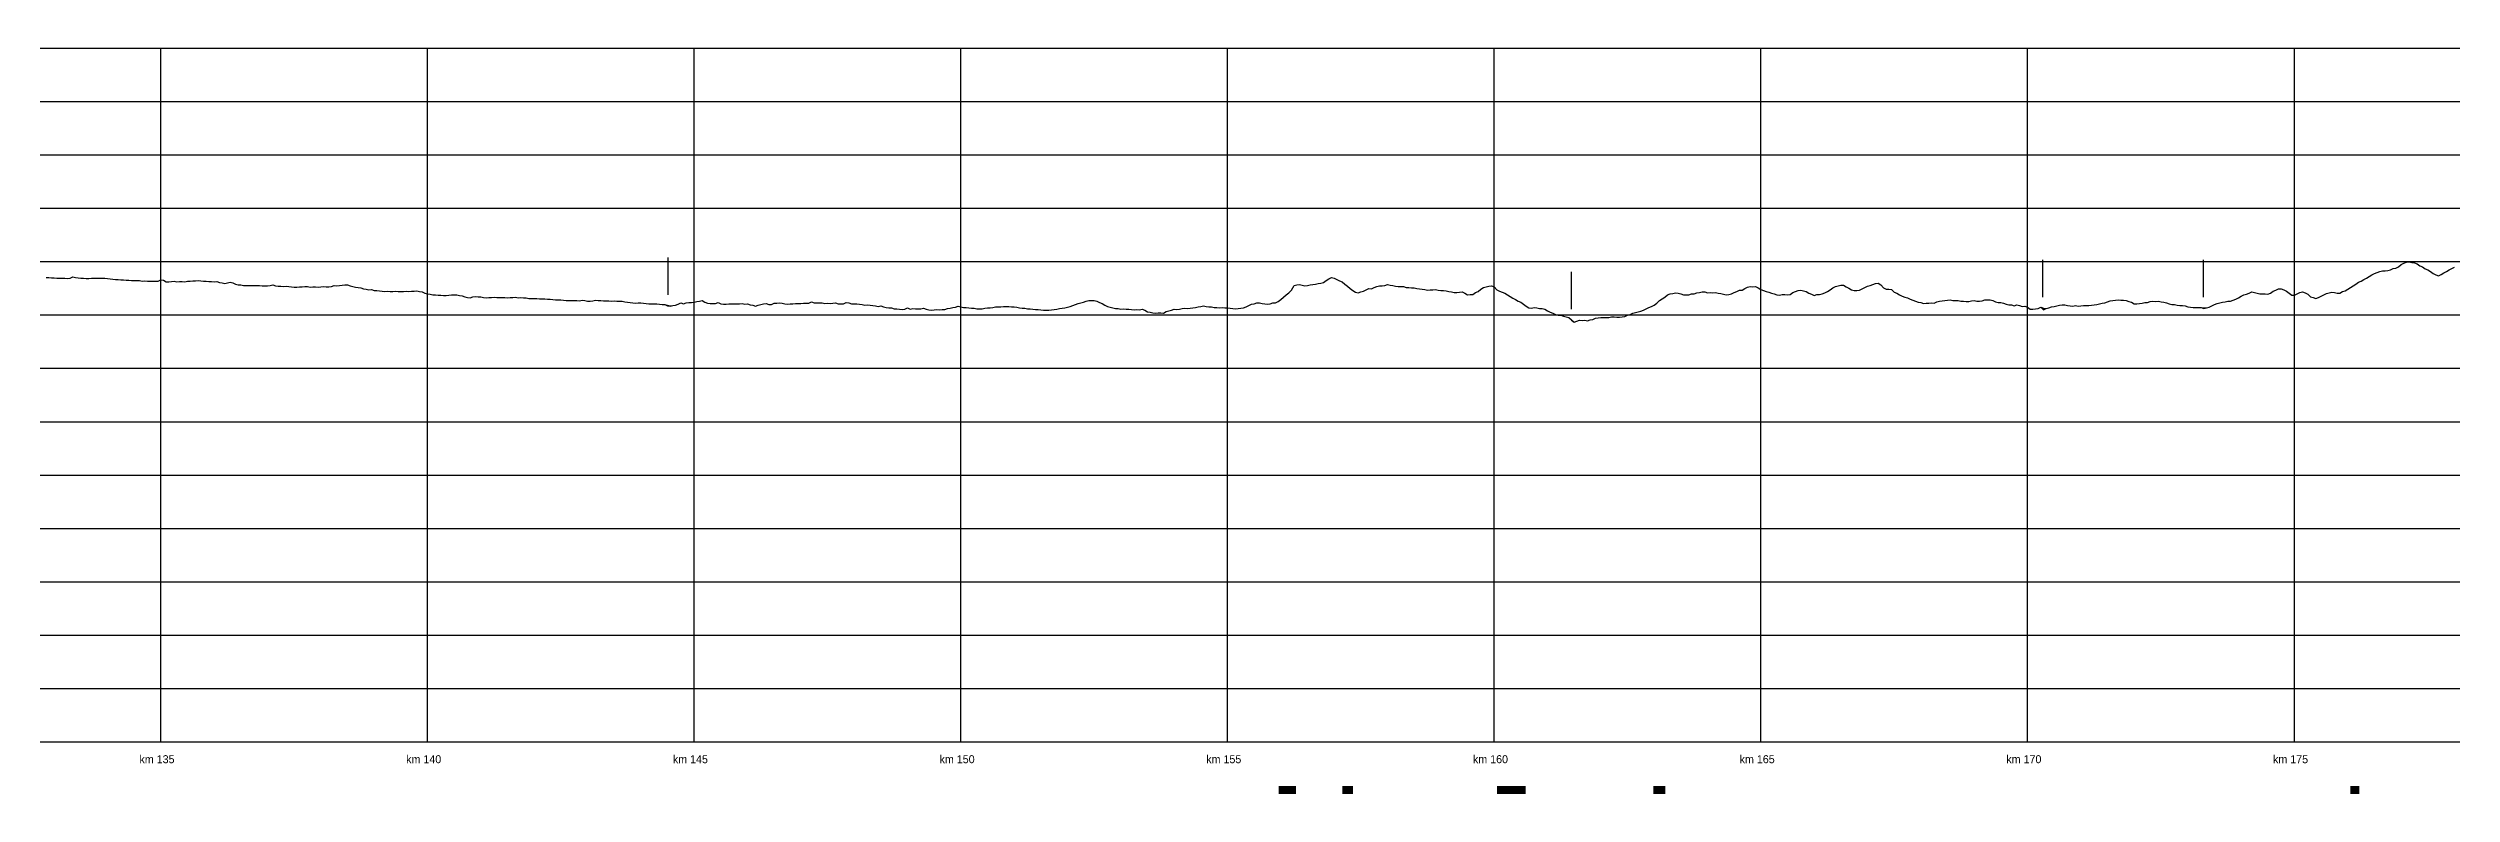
# Model space of a CAD drawing. Header units: metres. Extents: x -1496 to 355940, y -975 to 14163.
# Drawn here: x 132887 to 177954, y -975 to 13000 of the extents above; entities that cross this region are included whole.
import ezdxf

# ---------------------------------------------------------------- set-up
doc = ezdxf.new("R2010")
doc.units = ezdxf.units.M
for name, color, linetype in [('BRIDGES', 5, 'Continuous'), ('GRID', 8, 'Continuous'), ('GROUND_CORRECTED', 7, 'Continuous'), ('GROUND_RAW_DEM', 1, 'Continuous'), ('STEEP_6-8', 30, 'Continuous'), ('STEEP_GT8', 1, 'Continuous'), ('TEXT', 7, 'Continuous')]:
    doc.layers.add(name, color=color, linetype=linetype)

msp = doc.modelspace()

# ---------------------------------------------------------------- linework, layer by layer
at = {"layer": 'BRIDGES'}
for p, q in [((144515, 8377), (144515, 9077)), ((170285, 8333), (170285, 9033)), ((173295, 8331), (173295, 9031)), ((161450, 8108), (161450, 8808))]:
    msp.add_line(p, q, dxfattribs=at)
at = {"layer": 'GRID'}
for p, q in [((0, 13000), (352775, 13000)), ((135000, 0), (135000, 13000)), ((140000, 0), (140000, 13000)), ((145000, 0), (145000, 13000)), ((150000, 0), (150000, 13000)), ((155000, 0), (155000, 13000)), ((160000, 0), (160000, 13000)), ((165000, 0), (165000, 13000)), ((170000, 0), (170000, 13000)), ((175000, 0), (175000, 13000)), ((0, 12000), (352775, 12000)), ((0, 11000), (352775, 11000)), ((0, 10000), (352775, 10000)), ((0, 9000), (352775, 9000)), ((0, 8000), (352775, 8000)), ((0, 7000), (352775, 7000)), ((0, 6000), (352775, 6000)), ((0, 5000), (352775, 5000)), ((0, 4000), (352775, 4000)), ((0, 3000), (352775, 3000)), ((0, 2000), (352775, 2000)), ((0, 1000), (352775, 1000)), ((0, 0), (352775, 0))]:
    msp.add_line(p, q, dxfattribs=at)
at = {"layer": 'GROUND_CORRECTED'}
msp.add_lwpolyline([(132850, 8703), (132900, 8702), (132950, 8696), (133000, 8693), (133050, 8690), (133100, 8691), (133150, 8687), (133200, 8688), (133250, 8685), (133300, 8691), (133350, 8716), (133400, 8700), (133450, 8696), (133500, 8687), (133550, 8686), (133600, 8681), (133650, 8685), (133700, 8687), (133750, 8689), (133800, 8692), (133850, 8689), (133900, 8691), (133950, 8687), (134000, 8681), (134050, 8677), (134100, 8672), (134150, 8667), (134200, 8666), (134250, 8659), (134300, 8655), (134350, 8653), (134400, 8649), (134450, 8646), (134500, 8648), (134550, 8646), (134600, 8643), (134650, 8635), (134700, 8636), (134750, 8634), (134800, 8633), (134850, 8631), (134900, 8630), (134950, 8630), (135000, 8656), (135050, 8649), (135100, 8623), (135150, 8619), (135200, 8625), (135250, 8633), (135300, 8619), (135350, 8627), (135400, 8628), (135450, 8622), (135500, 8630), (135550, 8634), (135600, 8636), (135650, 8640), (135700, 8643), (135750, 8638), (135800, 8633), (135850, 8634), (135900, 8629), (135950, 8624), (136000, 8621), (136050, 8625), (136100, 8609), (136150, 8604), (136200, 8590), (136250, 8600), (136300, 8617), (136350, 8602), (136400, 8576), (136450, 8565), (136500, 8564), (136550, 8554), (136600, 8549), (136650, 8549), (136700, 8550), (136750, 8553), (136800, 8549), (136850, 8549), (136900, 8546), (136950, 8546), (137000, 8544), (137050, 8550), (137100, 8565), (137150, 8543), (137200, 8540), (137250, 8539), (137300, 8532), (137350, 8539), (137400, 8533), (137450, 8527), (137500, 8522), (137550, 8522), (137600, 8527), (137650, 8527), (137700, 8535), (137750, 8532), (137800, 8523), (137850, 8525), (137900, 8529), (137950, 8520), (138000, 8524), (138050, 8531), (138100, 8525), (138150, 8528), (138200, 8531), (138250, 8549), (138300, 8545), (138350, 8549), (138400, 8559), (138450, 8562), (138500, 8561), (138550, 8548), (138600, 8535), (138650, 8521), (138700, 8511), (138750, 8505), (138800, 8491), (138850, 8480), (138900, 8471), (138950, 8475), (139000, 8460), (139050, 8456), (139100, 8450), (139150, 8444), (139200, 8440), (139250, 8443), (139300, 8442), (139350, 8439), (139400, 8444), (139450, 8442), (139500, 8441), (139550, 8440), (139600, 8443), (139650, 8442), (139700, 8443), (139750, 8448), (139800, 8454), (139850, 8436), (139900, 8433), (139950, 8411), (140000, 8398), (140050, 8387), (140100, 8378), (140150, 8374), (140200, 8369), (140250, 8370), (140300, 8363), (140350, 8363), (140400, 8370), (140450, 8375), (140500, 8374), (140550, 8374), (140600, 8366), (140650, 8355), (140700, 8340), (140750, 8325), (140800, 8322), (140850, 8340), (140900, 8347), (140950, 8339), (141000, 8341), (141050, 8327), (141100, 8320), (141150, 8327), (141200, 8329), (141250, 8335), (141300, 8326), (141350, 8326), (141400, 8327), (141450, 8328), (141500, 8321), (141550, 8327), (141600, 8327), (141650, 8332), (141700, 8323), (141750, 8327), (141800, 8322), (141850, 8318), (141900, 8309), (141950, 8309), (142000, 8310), (142050, 8305), (142100, 8304), (142150, 8300), (142200, 8299), (142250, 8297), (142300, 8296), (142350, 8288), (142400, 8286), (142450, 8285), (142500, 8285), (142550, 8275), (142600, 8270), (142650, 8270), (142700, 8270), (142750, 8272), (142800, 8268), (142850, 8266), (142900, 8274), (142950, 8272), (143000, 8261), (143050, 8260), (143100, 8267), (143150, 8276), (143200, 8268), (143250, 8269), (143300, 8266), (143350, 8264), (143400, 8265), (143450, 8259), (143500, 8262), (143550, 8257), (143600, 8255), (143650, 8255), (143700, 8245), (143750, 8238), (143800, 8234), (143850, 8229), (143900, 8222), (143950, 8224), (144000, 8227), (144050, 8221), (144100, 8212), (144150, 8210), (144200, 8205), (144250, 8205), (144300, 8205), (144350, 8200), (144400, 8198), (144450, 8193), (144500, 8180), (144550, 8170), (144600, 8175), (144650, 8185), (144700, 8204), (144750, 8227), (144800, 8209), (144850, 8225), (144900, 8234), (144950, 8233), (145000, 8237), (145050, 8252), (145100, 8255), (145150, 8271), (145200, 8242), (145250, 8220), (145300, 8217), (145350, 8216), (145400, 8216), (145450, 8230), (145500, 8208), (145550, 8202), (145600, 8204), (145650, 8205), (145700, 8211), (145750, 8207), (145800, 8208), (145850, 8210), (145900, 8212), (145950, 8199), (146000, 8209), (146050, 8192), (146100, 8183), (146150, 8166), (146200, 8182), (146250, 8196), (146300, 8207), (146350, 8215), (146400, 8195), (146450, 8195), (146500, 8218), (146550, 8218), (146600, 8224), (146650, 8223), (146700, 8208), (146750, 8204), (146800, 8207), (146850, 8211), (146900, 8215), (146950, 8215), (147000, 8216), (147050, 8223), (147100, 8220), (147150, 8223), (147200, 8244), (147250, 8226), (147300, 8227), (147350, 8224), (147400, 8227), (147450, 8216), (147500, 8221), (147550, 8217), (147600, 8218), (147650, 8226), (147700, 8211), (147750, 8208), (147800, 8210), (147850, 8234), (147900, 8228), (147950, 8210), (148000, 8205), (148050, 8207), (148100, 8202), (148150, 8194), (148200, 8185), (148250, 8188), (148300, 8181), (148350, 8177), (148400, 8173), (148450, 8161), (148500, 8169), (148550, 8153), (148600, 8142), (148650, 8136), (148700, 8131), (148750, 8116), (148800, 8115), (148850, 8105), (148900, 8103), (148950, 8110), (149000, 8130), (149050, 8109), (149100, 8120), (149150, 8116), (149200, 8116), (149250, 8117), (149300, 8125), (149350, 8107), (149400, 8098), (149450, 8089), (149500, 8097), (149550, 8101), (149600, 8098), (149650, 8101), (149700, 8101), (149750, 8121), (149800, 8129), (149850, 8142), (149900, 8148), (149950, 8162), (150000, 8154), (150050, 8142), (150100, 8138), (150150, 8132), (150200, 8124), (150250, 8127), (150300, 8116), (150350, 8116), (150400, 8117), (150450, 8127), (150500, 8131), (150550, 8132), (150600, 8139), (150650, 8151), (150700, 8154), (150750, 8153), (150800, 8155), (150850, 8159), (150900, 8157), (150950, 8154), (151000, 8153), (151050, 8143), (151100, 8136), (151150, 8128), (151200, 8125), (151250, 8116), (151300, 8113), (151350, 8109), (151400, 8104), (151450, 8102), (151500, 8095), (151550, 8088), (151600, 8091), (151650, 8088), (151700, 8098), (151750, 8101), (151800, 8105), (151850, 8118), (151900, 8124), (151950, 8136), (152000, 8145), (152050, 8161), (152100, 8175), (152150, 8195), (152200, 8213), (152250, 8229), (152300, 8242), (152350, 8255), (152400, 8268), (152450, 8273), (152500, 8271), (152550, 8258), (152600, 8233), (152650, 8212), (152700, 8184), (152750, 8157), (152800, 8146), (152850, 8131), (152900, 8120), (152950, 8119), (153000, 8105), (153050, 8115), (153100, 8108), (153150, 8110), (153200, 8100), (153250, 8097), (153300, 8100), (153350, 8096), (153400, 8105), (153450, 8087), (153500, 8061), (153550, 8053), (153600, 8040), (153650, 8035), (153700, 8041), (153750, 8041), (153800, 8036), (153850, 8062), (153900, 8076), (153950, 8088), (154000, 8106), (154050, 8102), (154100, 8110), (154150, 8120), (154200, 8125), (154250, 8121), (154300, 8125), (154350, 8136), (154400, 8142), (154450, 8154), (154500, 8157), (154550, 8168), (154600, 8158), (154650, 8150), (154700, 8150), (154750, 8142), (154800, 8140), (154850, 8135), (154900, 8141), (154950, 8134), (155000, 8134), (155050, 8128), (155100, 8119), (155150, 8117), (155200, 8120), (155250, 8124), (155300, 8134), (155350, 8154), (155400, 8177), (155450, 8202), (155500, 8211), (155550, 8227), (155600, 8227), (155650, 8217), (155700, 8208), (155750, 8203), (155800, 8207), (155850, 8224), (155900, 8229), (155950, 8254), (156000, 8289), (156050, 8334), (156100, 8379), (156150, 8413), (156200, 8467), (156250, 8552), (156300, 8565), (156350, 8570), (156400, 8558), (156450, 8547), (156500, 8553), (156550, 8564), (156600, 8569), (156650, 8578), (156700, 8590), (156750, 8597), (156800, 8608), (156850, 8645), (156900, 8676), (156950, 8702), (157000, 8686), (157050, 8662), (157100, 8637), (157150, 8620), (157200, 8579), (157250, 8539), (157300, 8494), (157350, 8458), (157400, 8425), (157450, 8412), (157500, 8432), (157550, 8444), (157600, 8473), (157650, 8495), (157700, 8490), (157750, 8515), (157800, 8532), (157850, 8543), (157900, 8544), (157950, 8554), (158000, 8568), (158050, 8559), (158100, 8549), (158150, 8540), (158200, 8534), (158250, 8535), (158300, 8530), (158350, 8514), (158400, 8513), (158450, 8508), (158500, 8508), (158550, 8497), (158600, 8487), (158650, 8483), (158700, 8476), (158750, 8467), (158800, 8468), (158850, 8470), (158900, 8476), (158950, 8466), (159000, 8459), (159050, 8459), (159100, 8451), (159150, 8440), (159200, 8431), (159250, 8418), (159300, 8421), (159350, 8426), (159400, 8433), (159450, 8408), (159500, 8378), (159550, 8383), (159600, 8382), (159650, 8418), (159700, 8442), (159750, 8485), (159800, 8511), (159850, 8525), (159900, 8540), (159950, 8547), (160000, 8525), (160050, 8470), (160100, 8445), (160150, 8424), (160200, 8407), (160250, 8379), (160300, 8346), (160350, 8312), (160400, 8289), (160450, 8259), (160500, 8240), (160550, 8199), (160600, 8167), (160650, 8135), (160700, 8125), (160750, 8142), (160800, 8133), (160850, 8120), (160900, 8121), (160950, 8111), (161000, 8074), (161050, 8049), (161100, 8034), (161150, 8007), (161200, 7995), (161250, 7996), (161300, 7974), (161350, 7963), (161400, 7952), (161450, 7908), (161500, 7863), (161550, 7883), (161600, 7899), (161650, 7894), (161700, 7903), (161750, 7892), (161800, 7909), (161850, 7917), (161900, 7937), (161950, 7943), (162000, 7953), (162050, 7949), (162100, 7950), (162150, 7953), (162200, 7962), (162250, 7963), (162300, 7961), (162350, 7957), (162400, 7965), (162450, 7969), (162500, 7993), (162550, 8009), (162600, 8031), (162650, 8043), (162700, 8057), (162750, 8071), (162800, 8091), (162850, 8114), (162900, 8139), (162950, 8156), (163000, 8183), (163050, 8220), (163100, 8268), (163150, 8301), (163200, 8336), (163250, 8377), (163300, 8396), (163350, 8404), (163400, 8414), (163450, 8409), (163500, 8396), (163550, 8377), (163600, 8375), (163650, 8375), (163700, 8394), (163750, 8396), (163800, 8416), (163850, 8423), (163900, 8430), (163950, 8430), (164000, 8414), (164050, 8418), (164100, 8416), (164150, 8423), (164200, 8411), (164250, 8401), (164300, 8390), (164350, 8379), (164400, 8381), (164450, 8398), (164500, 8418), (164550, 8442), (164600, 8461), (164650, 8466), (164700, 8495), (164750, 8519), (164800, 8534), (164850, 8526), (164900, 8532), (164950, 8508), (165000, 8475), (165050, 8455), (165100, 8437), (165150, 8426), (165200, 8406), (165250, 8394), (165300, 8377), (165350, 8368), (165400, 8385), (165450, 8385), (165500, 8374), (165550, 8383), (165600, 8418), (165650, 8438), (165700, 8460), (165750, 8466), (165800, 8454), (165850, 8439), (165900, 8411), (165950, 8391), (166000, 8367), (166050, 8384), (166100, 8381), (166150, 8393), (166200, 8413), (166250, 8441), (166300, 8472), (166350, 8508), (166400, 8530), (166450, 8546), (166500, 8555), (166550, 8556), (166600, 8527), (166650, 8500), (166700, 8470), (166750, 8458), (166800, 8457), (166850, 8462), (166900, 8491), (166950, 8516), (167000, 8540), (167050, 8554), (167100, 8569), (167150, 8587), (167200, 8594), (167250, 8567), (167300, 8505), (167350, 8485), (167400, 8480), (167450, 8474), (167500, 8429), (167550, 8408), (167600, 8376), (167650, 8349), (167700, 8335), (167750, 8321), (167800, 8295), (167850, 8275), (167900, 8255), (167950, 8242), (168000, 8235), (168050, 8216), (168100, 8219), (168150, 8219), (168200, 8227), (168250, 8223), (168300, 8246), (168350, 8257), (168400, 8265), (168450, 8272), (168500, 8278), (168550, 8281), (168600, 8272), (168650, 8273), (168700, 8269), (168750, 8256), (168800, 8256), (168850, 8253), (168900, 8250), (168950, 8266), (169000, 8269), (169050, 8256), (169100, 8258), (169150, 8264), (169200, 8280), (169250, 8284), (169300, 8282), (169350, 8273), (169400, 8247), (169450, 8235), (169500, 8233), (169550, 8222), (169600, 8200), (169650, 8191), (169700, 8188), (169750, 8172), (169800, 8188), (169850, 8178), (169900, 8161), (169950, 8164), (170000, 8148), (170050, 8111), (170100, 8108), (170150, 8114), (170200, 8122), (170250, 8145), (170300, 8128), (170350, 8123), (170400, 8135), (170450, 8152), (170500, 8155), (170550, 8169), (170600, 8181), (170650, 8192), (170700, 8189), (170750, 8179), (170800, 8170), (170850, 8167), (170900, 8175), (170950, 8165), (171000, 8171), (171050, 8176), (171100, 8174), (171150, 8174), (171200, 8180), (171250, 8189), (171300, 8195), (171350, 8209), (171400, 8221), (171450, 8225), (171500, 8247), (171550, 8265), (171600, 8273), (171650, 8276), (171700, 8280), (171750, 8278), (171800, 8278), (171850, 8270), (171900, 8254), (171950, 8237), (172000, 8211), (172050, 8206), (172100, 8214), (172150, 8221), (172200, 8230), (172250, 8236), (172300, 8252), (172350, 8255), (172400, 8253), (172450, 8255), (172500, 8247), (172550, 8237), (172600, 8224), (172650, 8210), (172700, 8198), (172750, 8194), (172800, 8184), (172850, 8177), (172900, 8177), (172950, 8169), (173000, 8150), (173050, 8143), (173100, 8142), (173150, 8140), (173200, 8138), (173250, 8137), (173300, 8131), (173350, 8131), (173400, 8147), (173450, 8171), (173500, 8194), (173550, 8216), (173600, 8229), (173650, 8238), (173700, 8247), (173750, 8256), (173800, 8261), (173850, 8277), (173900, 8294), (173950, 8322), (174000, 8354), (174050, 8374), (174100, 8387), (174150, 8409), (174200, 8431), (174250, 8421), (174300, 8410), (174350, 8395), (174400, 8394), (174450, 8393), (174500, 8391), (174550, 8408), (174600, 8444), (174650, 8465), (174700, 8487), (174750, 8491), (174800, 8468), (174850, 8445), (174900, 8407), (174950, 8369), (175000, 8368), (175050, 8398), (175100, 8422), (175150, 8432), (175200, 8416), (175250, 8389), (175300, 8339), (175350, 8328), (175400, 8311), (175450, 8327), (175500, 8351), (175550, 8379), (175600, 8402), (175650, 8417), (175700, 8426), (175750, 8418), (175800, 8411), (175850, 8411), (175900, 8441), (175950, 8450), (176000, 8485), (176050, 8514), (176100, 8543), (176150, 8576), (176200, 8611), (176250, 8631), (176300, 8665), (176350, 8692), (176400, 8722), (176450, 8749), (176500, 8775), (176550, 8793), (176600, 8815), (176650, 8824), (176700, 8829), (176750, 8833), (176800, 8845), (176850, 8869), (176900, 8877), (176950, 8900), (177000, 8947), (177050, 8973), (177100, 8991), (177150, 8994), (177200, 8985), (177250, 8975), (177300, 8955), (177350, 8917), (177400, 8899), (177450, 8863), (177500, 8842), (177550, 8814), (177600, 8778), (177650, 8751), (177700, 8734), (177750, 8760), (177800, 8789), (177850, 8814), (177900, 8847), (177950, 8868), (178000, 8894)], dxfattribs=at)
at = {"layer": 'GROUND_RAW_DEM'}
msp.add_lwpolyline([(132850, 8703), (132900, 8702), (132950, 8696), (133000, 8693), (133050, 8690), (133100, 8691), (133150, 8687), (133200, 8688), (133250, 8685), (133300, 8691), (133350, 8716), (133400, 8700), (133450, 8696), (133500, 8687), (133550, 8686), (133600, 8681), (133650, 8685), (133700, 8687), (133750, 8689), (133800, 8692), (133850, 8689), (133900, 8691), (133950, 8687), (134000, 8681), (134050, 8677), (134100, 8672), (134150, 8667), (134200, 8666), (134250, 8659), (134300, 8655), (134350, 8653), (134400, 8649), (134450, 8646), (134500, 8648), (134550, 8646), (134600, 8643), (134650, 8635), (134700, 8636), (134750, 8634), (134800, 8633), (134850, 8631), (134900, 8630), (134950, 8630), (135000, 8656), (135050, 8649), (135100, 8623), (135150, 8619), (135200, 8625), (135250, 8633), (135300, 8619), (135350, 8627), (135400, 8628), (135450, 8622), (135500, 8630), (135550, 8634), (135600, 8636), (135650, 8640), (135700, 8643), (135750, 8638), (135800, 8633), (135850, 8634), (135900, 8629), (135950, 8624), (136000, 8621), (136050, 8625), (136100, 8609), (136150, 8604), (136200, 8590), (136250, 8600), (136300, 8617), (136350, 8602), (136400, 8576), (136450, 8565), (136500, 8564), (136550, 8554), (136600, 8549), (136650, 8549), (136700, 8550), (136750, 8553), (136800, 8549), (136850, 8549), (136900, 8546), (136950, 8546), (137000, 8544), (137050, 8550), (137100, 8565), (137150, 8543), (137200, 8540), (137250, 8539), (137300, 8532), (137350, 8539), (137400, 8533), (137450, 8527), (137500, 8522), (137550, 8522), (137600, 8527), (137650, 8527), (137700, 8535), (137750, 8532), (137800, 8523), (137850, 8525), (137900, 8529), (137950, 8520), (138000, 8524), (138050, 8531), (138100, 8525), (138150, 8528), (138200, 8531), (138250, 8549), (138300, 8545), (138350, 8549), (138400, 8559), (138450, 8562), (138500, 8561), (138550, 8548), (138600, 8535), (138650, 8521), (138700, 8511), (138750, 8505), (138800, 8491), (138850, 8480), (138900, 8471), (138950, 8475), (139000, 8460), (139050, 8456), (139100, 8450), (139150, 8444), (139200, 8440), (139250, 8443), (139300, 8442), (139350, 8439), (139400, 8444), (139450, 8442), (139500, 8441), (139550, 8440), (139600, 8443), (139650, 8442), (139700, 8443), (139750, 8448), (139800, 8454), (139850, 8436), (139900, 8433), (139950, 8411), (140000, 8398), (140050, 8387), (140100, 8378), (140150, 8374), (140200, 8369), (140250, 8370), (140300, 8363), (140350, 8363), (140400, 8370), (140450, 8375), (140500, 8374), (140550, 8374), (140600, 8366), (140650, 8355), (140700, 8340), (140750, 8325), (140800, 8322), (140850, 8340), (140900, 8347), (140950, 8339), (141000, 8341), (141050, 8327), (141100, 8320), (141150, 8327), (141200, 8329), (141250, 8335), (141300, 8326), (141350, 8326), (141400, 8327), (141450, 8328), (141500, 8321), (141550, 8327), (141600, 8327), (141650, 8332), (141700, 8323), (141750, 8327), (141800, 8322), (141850, 8318), (141900, 8309), (141950, 8309), (142000, 8310), (142050, 8305), (142100, 8304), (142150, 8300), (142200, 8299), (142250, 8297), (142300, 8296), (142350, 8288), (142400, 8286), (142450, 8285), (142500, 8285), (142550, 8275), (142600, 8270), (142650, 8270), (142700, 8270), (142750, 8272), (142800, 8268), (142850, 8266), (142900, 8274), (142950, 8272), (143000, 8261), (143050, 8260), (143100, 8267), (143150, 8276), (143200, 8268), (143250, 8269), (143300, 8266), (143350, 8264), (143400, 8265), (143450, 8259), (143500, 8262), (143550, 8257), (143600, 8255), (143650, 8255), (143700, 8245), (143750, 8238), (143800, 8234), (143850, 8229), (143900, 8222), (143950, 8224), (144000, 8227), (144050, 8221), (144100, 8212), (144150, 8210), (144200, 8205), (144250, 8205), (144300, 8205), (144350, 8200), (144400, 8198), (144450, 8193), (144500, 8169), (144550, 8166), (144600, 8175), (144650, 8185), (144700, 8204), (144750, 8227), (144800, 8209), (144850, 8225), (144900, 8234), (144950, 8233), (145000, 8237), (145050, 8252), (145100, 8255), (145150, 8271), (145200, 8242), (145250, 8220), (145300, 8217), (145350, 8216), (145400, 8216), (145450, 8230), (145500, 8208), (145550, 8202), (145600, 8204), (145650, 8205), (145700, 8211), (145750, 8207), (145800, 8208), (145850, 8210), (145900, 8212), (145950, 8199), (146000, 8209), (146050, 8192), (146100, 8183), (146150, 8166), (146200, 8182), (146250, 8196), (146300, 8207), (146350, 8215), (146400, 8195), (146450, 8195), (146500, 8218), (146550, 8218), (146600, 8224), (146650, 8223), (146700, 8208), (146750, 8204), (146800, 8207), (146850, 8211), (146900, 8215), (146950, 8215), (147000, 8216), (147050, 8223), (147100, 8220), (147150, 8223), (147200, 8244), (147250, 8226), (147300, 8227), (147350, 8224), (147400, 8227), (147450, 8216), (147500, 8221), (147550, 8217), (147600, 8218), (147650, 8226), (147700, 8211), (147750, 8208), (147800, 8210), (147850, 8234), (147900, 8228), (147950, 8210), (148000, 8205), (148050, 8207), (148100, 8202), (148150, 8194), (148200, 8185), (148250, 8188), (148300, 8181), (148350, 8177), (148400, 8173), (148450, 8161), (148500, 8169), (148550, 8153), (148600, 8142), (148650, 8136), (148700, 8131), (148750, 8116), (148800, 8115), (148850, 8105), (148900, 8103), (148950, 8110), (149000, 8130), (149050, 8109), (149100, 8120), (149150, 8116), (149200, 8116), (149250, 8117), (149300, 8125), (149350, 8107), (149400, 8098), (149450, 8089), (149500, 8097), (149550, 8101), (149600, 8098), (149650, 8101), (149700, 8101), (149750, 8121), (149800, 8129), (149850, 8142), (149900, 8148), (149950, 8162), (150000, 8154), (150050, 8142), (150100, 8138), (150150, 8132), (150200, 8124), (150250, 8127), (150300, 8116), (150350, 8116), (150400, 8117), (150450, 8127), (150500, 8131), (150550, 8132), (150600, 8139), (150650, 8151), (150700, 8154), (150750, 8153), (150800, 8155), (150850, 8159), (150900, 8157), (150950, 8154), (151000, 8153), (151050, 8143), (151100, 8136), (151150, 8128), (151200, 8125), (151250, 8116), (151300, 8113), (151350, 8109), (151400, 8104), (151450, 8102), (151500, 8095), (151550, 8088), (151600, 8091), (151650, 8088), (151700, 8098), (151750, 8101), (151800, 8105), (151850, 8118), (151900, 8124), (151950, 8136), (152000, 8145), (152050, 8161), (152100, 8175), (152150, 8195), (152200, 8213), (152250, 8229), (152300, 8242), (152350, 8255), (152400, 8268), (152450, 8273), (152500, 8271), (152550, 8258), (152600, 8233), (152650, 8212), (152700, 8184), (152750, 8157), (152800, 8146), (152850, 8131), (152900, 8120), (152950, 8119), (153000, 8105), (153050, 8115), (153100, 8108), (153150, 8110), (153200, 8100), (153250, 8097), (153300, 8100), (153350, 8096), (153400, 8105), (153450, 8087), (153500, 8061), (153550, 8053), (153600, 8040), (153650, 8035), (153700, 8041), (153750, 8041), (153800, 8036), (153850, 8062), (153900, 8076), (153950, 8088), (154000, 8106), (154050, 8102), (154100, 8110), (154150, 8120), (154200, 8125), (154250, 8121), (154300, 8125), (154350, 8136), (154400, 8142), (154450, 8154), (154500, 8157), (154550, 8168), (154600, 8158), (154650, 8150), (154700, 8150), (154750, 8142), (154800, 8140), (154850, 8135), (154900, 8141), (154950, 8134), (155000, 8134), (155050, 8128), (155100, 8119), (155150, 8117), (155200, 8120), (155250, 8124), (155300, 8134), (155350, 8154), (155400, 8177), (155450, 8202), (155500, 8211), (155550, 8227), (155600, 8227), (155650, 8217), (155700, 8208), (155750, 8203), (155800, 8207), (155850, 8224), (155900, 8229), (155950, 8254), (156000, 8289), (156050, 8334), (156100, 8379), (156150, 8413), (156200, 8467), (156250, 8552), (156300, 8565), (156350, 8570), (156400, 8558), (156450, 8547), (156500, 8553), (156550, 8564), (156600, 8569), (156650, 8578), (156700, 8590), (156750, 8597), (156800, 8608), (156850, 8645), (156900, 8676), (156950, 8702), (157000, 8686), (157050, 8662), (157100, 8637), (157150, 8620), (157200, 8579), (157250, 8539), (157300, 8494), (157350, 8458), (157400, 8425), (157450, 8412), (157500, 8432), (157550, 8444), (157600, 8473), (157650, 8495), (157700, 8490), (157750, 8515), (157800, 8532), (157850, 8543), (157900, 8544), (157950, 8554), (158000, 8568), (158050, 8559), (158100, 8549), (158150, 8540), (158200, 8534), (158250, 8535), (158300, 8530), (158350, 8514), (158400, 8513), (158450, 8508), (158500, 8508), (158550, 8497), (158600, 8487), (158650, 8483), (158700, 8476), (158750, 8467), (158800, 8468), (158850, 8470), (158900, 8476), (158950, 8466), (159000, 8459), (159050, 8459), (159100, 8451), (159150, 8440), (159200, 8431), (159250, 8418), (159300, 8421), (159350, 8426), (159400, 8433), (159450, 8408), (159500, 8378), (159550, 8383), (159600, 8382), (159650, 8418), (159700, 8442), (159750, 8485), (159800, 8511), (159850, 8525), (159900, 8540), (159950, 8547), (160000, 8525), (160050, 8470), (160100, 8445), (160150, 8424), (160200, 8407), (160250, 8379), (160300, 8346), (160350, 8312), (160400, 8289), (160450, 8259), (160500, 8240), (160550, 8199), (160600, 8167), (160650, 8135), (160700, 8125), (160750, 8142), (160800, 8133), (160850, 8120), (160900, 8121), (160950, 8111), (161000, 8074), (161050, 8049), (161100, 8034), (161150, 8007), (161200, 7995), (161250, 7996), (161300, 7974), (161350, 7963), (161400, 7952), (161450, 7901), (161500, 7863), (161550, 7883), (161600, 7899), (161650, 7894), (161700, 7903), (161750, 7892), (161800, 7909), (161850, 7917), (161900, 7937), (161950, 7943), (162000, 7953), (162050, 7949), (162100, 7950), (162150, 7953), (162200, 7962), (162250, 7963), (162300, 7961), (162350, 7957), (162400, 7965), (162450, 7969), (162500, 7993), (162550, 8009), (162600, 8031), (162650, 8043), (162700, 8057), (162750, 8071), (162800, 8091), (162850, 8114), (162900, 8139), (162950, 8156), (163000, 8183), (163050, 8220), (163100, 8268), (163150, 8301), (163200, 8336), (163250, 8377), (163300, 8396), (163350, 8404), (163400, 8414), (163450, 8409), (163500, 8396), (163550, 8377), (163600, 8375), (163650, 8375), (163700, 8394), (163750, 8396), (163800, 8416), (163850, 8423), (163900, 8430), (163950, 8430), (164000, 8414), (164050, 8418), (164100, 8416), (164150, 8423), (164200, 8411), (164250, 8401), (164300, 8390), (164350, 8379), (164400, 8381), (164450, 8398), (164500, 8418), (164550, 8442), (164600, 8461), (164650, 8466), (164700, 8495), (164750, 8519), (164800, 8534), (164850, 8526), (164900, 8532), (164950, 8508), (165000, 8475), (165050, 8455), (165100, 8437), (165150, 8426), (165200, 8406), (165250, 8394), (165300, 8377), (165350, 8368), (165400, 8385), (165450, 8385), (165500, 8374), (165550, 8383), (165600, 8418), (165650, 8438), (165700, 8460), (165750, 8466), (165800, 8454), (165850, 8439), (165900, 8411), (165950, 8391), (166000, 8367), (166050, 8384), (166100, 8381), (166150, 8393), (166200, 8413), (166250, 8441), (166300, 8472), (166350, 8508), (166400, 8530), (166450, 8546), (166500, 8555), (166550, 8556), (166600, 8527), (166650, 8500), (166700, 8470), (166750, 8458), (166800, 8457), (166850, 8462), (166900, 8491), (166950, 8516), (167000, 8540), (167050, 8554), (167100, 8569), (167150, 8587), (167200, 8594), (167250, 8567), (167300, 8505), (167350, 8485), (167400, 8480), (167450, 8474), (167500, 8429), (167550, 8408), (167600, 8376), (167650, 8349), (167700, 8335), (167750, 8321), (167800, 8295), (167850, 8275), (167900, 8255), (167950, 8242), (168000, 8235), (168050, 8216), (168100, 8219), (168150, 8219), (168200, 8227), (168250, 8223), (168300, 8246), (168350, 8257), (168400, 8265), (168450, 8272), (168500, 8278), (168550, 8281), (168600, 8272), (168650, 8273), (168700, 8269), (168750, 8256), (168800, 8256), (168850, 8253), (168900, 8250), (168950, 8266), (169000, 8269), (169050, 8256), (169100, 8258), (169150, 8264), (169200, 8280), (169250, 8284), (169300, 8282), (169350, 8273), (169400, 8247), (169450, 8235), (169500, 8233), (169550, 8222), (169600, 8200), (169650, 8191), (169700, 8188), (169750, 8172), (169800, 8188), (169850, 8178), (169900, 8161), (169950, 8164), (170000, 8148), (170050, 8111), (170100, 8108), (170150, 8114), (170200, 8122), (170250, 8143), (170300, 8097), (170350, 8123), (170400, 8135), (170450, 8152), (170500, 8155), (170550, 8169), (170600, 8181), (170650, 8192), (170700, 8189), (170750, 8179), (170800, 8170), (170850, 8167), (170900, 8175), (170950, 8165), (171000, 8171), (171050, 8176), (171100, 8174), (171150, 8174), (171200, 8180), (171250, 8189), (171300, 8195), (171350, 8209), (171400, 8221), (171450, 8225), (171500, 8247), (171550, 8265), (171600, 8273), (171650, 8276), (171700, 8280), (171750, 8278), (171800, 8278), (171850, 8270), (171900, 8254), (171950, 8237), (172000, 8211), (172050, 8206), (172100, 8214), (172150, 8221), (172200, 8230), (172250, 8236), (172300, 8252), (172350, 8255), (172400, 8253), (172450, 8255), (172500, 8247), (172550, 8237), (172600, 8224), (172650, 8210), (172700, 8198), (172750, 8194), (172800, 8184), (172850, 8177), (172900, 8177), (172950, 8169), (173000, 8150), (173050, 8143), (173100, 8142), (173150, 8140), (173200, 8138), (173250, 8137), (173300, 8120), (173350, 8131), (173400, 8147), (173450, 8171), (173500, 8194), (173550, 8216), (173600, 8229), (173650, 8238), (173700, 8247), (173750, 8256), (173800, 8261), (173850, 8277), (173900, 8294), (173950, 8322), (174000, 8354), (174050, 8374), (174100, 8387), (174150, 8409), (174200, 8431), (174250, 8421), (174300, 8410), (174350, 8395), (174400, 8394), (174450, 8393), (174500, 8391), (174550, 8408), (174600, 8444), (174650, 8465), (174700, 8487), (174750, 8491), (174800, 8468), (174850, 8445), (174900, 8407), (174950, 8369), (175000, 8368), (175050, 8398), (175100, 8422), (175150, 8432), (175200, 8416), (175250, 8389), (175300, 8339), (175350, 8328), (175400, 8311), (175450, 8327), (175500, 8351), (175550, 8379), (175600, 8402), (175650, 8417), (175700, 8426), (175750, 8418), (175800, 8411), (175850, 8411), (175900, 8441), (175950, 8450), (176000, 8485), (176050, 8514), (176100, 8543), (176150, 8576), (176200, 8611), (176250, 8631), (176300, 8665), (176350, 8692), (176400, 8722), (176450, 8749), (176500, 8775), (176550, 8793), (176600, 8815), (176650, 8824), (176700, 8829), (176750, 8833), (176800, 8845), (176850, 8869), (176900, 8877), (176950, 8900), (177000, 8947), (177050, 8973), (177100, 8991), (177150, 8994), (177200, 8985), (177250, 8975), (177300, 8955), (177350, 8917), (177400, 8899), (177450, 8863), (177500, 8842), (177550, 8814), (177600, 8778), (177650, 8751), (177700, 8734), (177750, 8760), (177800, 8789), (177850, 8814), (177900, 8847), (177950, 8868), (178000, 8894)], dxfattribs=at)
at = {"layer": 'STEEP_6-8', "const_width": 150}
for points in [[(160050, -900), (160590, -900)], [(162980, -900), (163210, -900)], [(176050, -900), (176220, -900)]]:
    msp.add_lwpolyline(points, dxfattribs=at)
at = {"layer": 'STEEP_GT8', "const_width": 150}
for points in [[(155960, -900), (156280, -900)], [(157150, -900), (157350, -900)]]:
    msp.add_lwpolyline(points, dxfattribs=at)

# ---------------------------------------------------------------- texts
at = {"layer": 'TEXT'}
for s, p in [('km 135', (134600, -400)), ('km 140', (139600, -400)), ('km 145', (144600, -400)), ('km 150', (149600, -400)), ('km 155', (154600, -400)), ('km 160', (159600, -400)), ('km 165', (164600, -400)), ('km 170', (169600, -400)), ('km 175', (174600, -400))]:
    msp.add_text(s, height=150, dxfattribs=at).set_placement(p)

doc.saveas('drawing.dxf')
